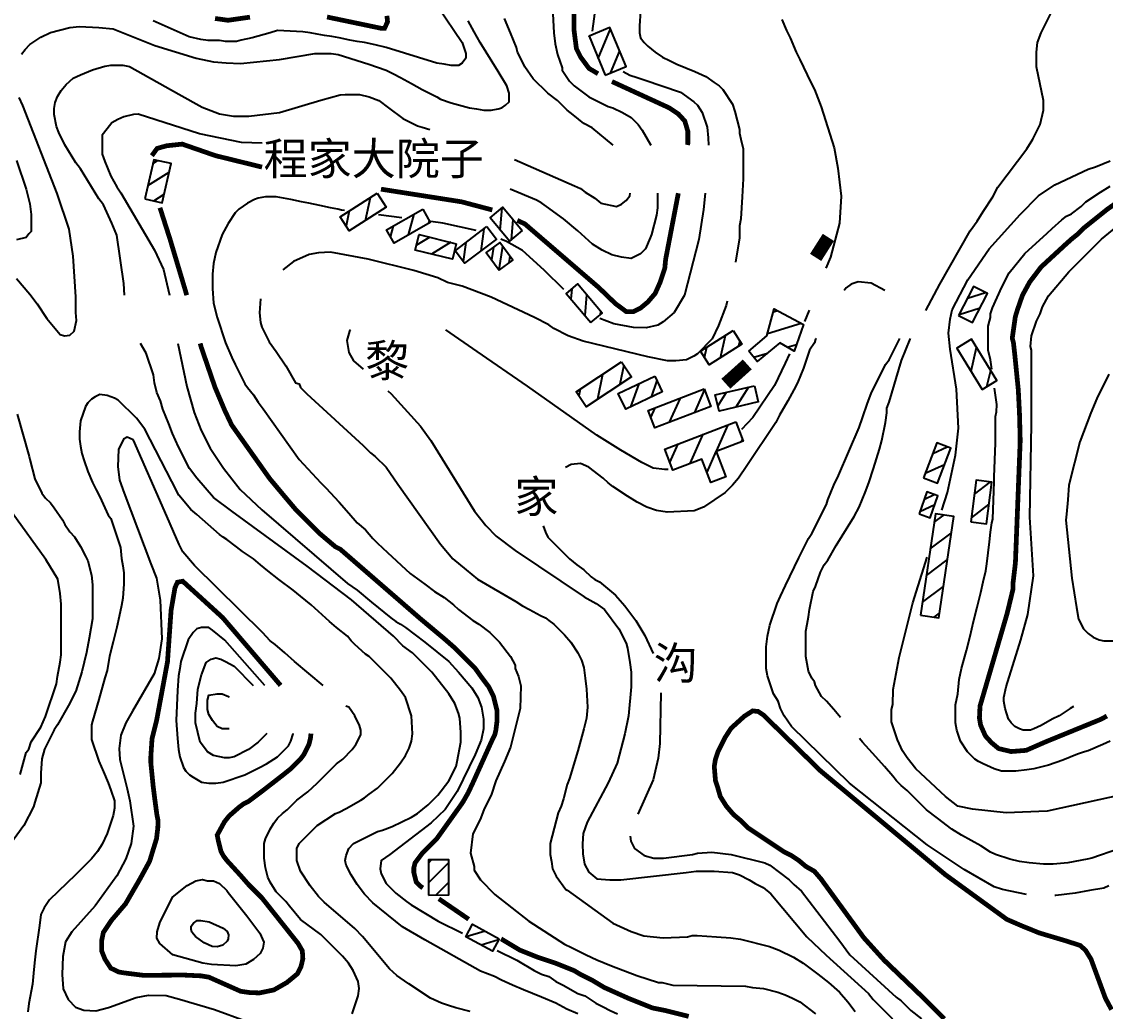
# Model space of a CAD drawing. Extents: x 35515948 to 35520624, y 3302916 to 3308279.
# Drawn here: x 35518052 to 35518622, y 3306278 to 3306799 of the extents above; entities that cross this region are included whole.
import ezdxf

# ---------------------------------------------------------------- set-up
doc = ezdxf.new("R2010")
doc.units = 0
doc.header["$LTSCALE"] = 10000
doc.header["$MEASUREMENT"] = 0
for name, color, linetype in [('2112', 7, 'CONTINUOUS'), ('2113', 7, 'CONTINUOUS'), ('HY_DX_DGXZ', 3, 'CONTINUOUS')]:
    doc.layers.add(name, color=color, linetype=linetype)
doc.styles.add('仿宋体', font='')
doc.styles.get('仿宋体').set_extended_font_data('文鼎CS仿宋体')

msp = doc.modelspace()

# ---------------------------------------------------------------- linework, layer by layer
at = {"layer": '2112', "linetype": 'Continuous', "ltscale": 0.005, "const_width": 7, "flags": 128}
for points in [[(35518470.01, 3306674.77), (35518476.72, 3306685.32)], [(35518422.75, 3306608.28), (35518434.04, 3306618.44)]]:
    msp.add_lwpolyline(points, dxfattribs=at)
at = {"layer": '2113', "linetype": 'Continuous', "ltscale": 0.005}
for p, q in [((35518355.63, 3306779.49), (35518362.05, 3306795.12)), ((35518350.77, 3306791.12), (35518350.83, 3306791.27)), ((35518362.13, 3306771.83), (35518366.91, 3306783.48)), ((35518121.21, 3306724.22), (35518123.6, 3306725.74)), ((35518118.59, 3306712.56), (35518129.78, 3306719.65)), ((35518121.68, 3306704.51), (35518127.17, 3306707.99)), ((35518235.54, 3306706.19), (35518232.86, 3306694.1)), ((35518224.58, 3306699.21), (35518222.86, 3306691.43)), ((35518243.84, 3306701.22), (35518243.81, 3306701.08)), ((35518255.68, 3306686.64), (35518258.66, 3306697.51)), ((35518304.02, 3306689.13), (35518305.03, 3306700.93)), ((35518246.28, 3306685.52), (35518247.88, 3306691.37)), ((35518266.46, 3306692.78), (35518266.76, 3306693.88)), ((35518310.01, 3306684.25), (35518310.89, 3306694.5)), ((35518266.95, 3306685.46), (35518259.95, 3306681.24)), ((35518295.38, 3306689.76), (35518293.77, 3306678.11)), ((35518277.97, 3306682.72), (35518267.76, 3306676.57)), ((35518285.91, 3306682.58), (35518284.54, 3306672.66)), ((35518300.51, 3306680.22), (35518299.49, 3306673.54)), ((35518305.22, 3306680.7), (35518303.34, 3306668.31)), ((35518278.8, 3306673.84), (35518278.79, 3306673.83)), ((35518309.07, 3306675.47), (35518308.52, 3306671.87)), ((35518341.72, 3306658.28), (35518341.25, 3306652.86)), ((35518349.49, 3306655.09), (35518348.55, 3306644.18)), ((35518549.91, 3306653.28), (35518559.34, 3306656.31)), ((35518356.8, 3306646.4), (35518356.64, 3306644.63)), ((35518447.77, 3306646.16), (35518449.94, 3306646.81)), ((35518545.47, 3306644.65), (35518556.58, 3306648.22)), ((35518444.65, 3306634.78), (35518462.39, 3306640.11)), ((35518419.91, 3306621.97), (35518422.53, 3306633.68)), ((35518429.66, 3306628.16), (35518430.23, 3306630.72)), ((35518455.07, 3306627.47), (35518459.91, 3306628.92)), ((35518411.57, 3306622.04), (35518412.78, 3306627.49)), ((35518437.45, 3306622.18), (35518444.61, 3306624.33)), ((35518544.34, 3306626.92), (35518544.37, 3306627.03)), ((35518551.78, 3306614.89), (35518554.72, 3306627.35)), ((35518369.01, 3306618.04), (35518366.99, 3306607.99)), ((35518357.84, 3306613.19), (35518355.22, 3306600.15)), ((35518560.14, 3306606.76), (35518562.16, 3306615.33)), ((35518346.07, 3306605.35), (35518345.39, 3306601.99)), ((35518376.9, 3306608.28), (35518372.61, 3306596.05)), ((35518386.51, 3306609.9), (35518383.49, 3306601.28)), ((35518434.63, 3306606.48), (35518428.08, 3306595.91)), ((35518393.17, 3306588.01), (35518398.8, 3306600.71)), ((35518406.36, 3306593.1), (35518411.58, 3306604.86)), ((35518422.97, 3306603.75), (35518418.56, 3306596.64)), ((35518383.32, 3306590.49), (35518385.61, 3306595.63)), ((35518439.82, 3306598.77), (35518439.74, 3306598.65)), ((35518417.77, 3306572.71), (35518424.03, 3306586.73)), ((35518403.92, 3306566.21), (35518410.82, 3306581.68)), ((35518430.98, 3306577.76), (35518431.49, 3306578.92)), ((35518393.26, 3306566.88), (35518397.61, 3306576.62)), ((35518412.85, 3306561.7), (35518417.69, 3306572.54)), ((35518531.65, 3306571.57), (35518539.29, 3306575.01)), ((35518527.71, 3306561.16), (35518537.89, 3306565.75)), ((35518553.56, 3306550.1), (35518561.9, 3306556.55)), ((35518527.24, 3306547.45), (35518532.45, 3306549.93)), ((35518524.92, 3306540.94), (35518532.72, 3306544.65)), ((35518551.98, 3306537.72), (35518561.34, 3306544.95)), ((35518529.86, 3306537.88), (35518530.4, 3306538.14)), ((35518532.4, 3306535.34), (35518537.5, 3306539.13)), ((35518530.34, 3306521.35), (35518541.37, 3306529.54)), ((35518528.28, 3306507.35), (35518539.3, 3306515.55)), ((35518526.22, 3306493.36), (35518537.24, 3306501.56)), ((35518532.34, 3306485.46), (35518535.18, 3306487.57)), ((35518266.19, 3306355.99), (35518267.81, 3306357.64)), ((35518266.26, 3306345.54), (35518276.91, 3306356.34)), ((35518270.37, 3306339.17), (35518276.99, 3306345.88)), ((35518296.15, 3306320.09), (35518286.07, 3306317.1)), ((35518303.14, 3306315.53), (35518293.98, 3306312.81))]:
    msp.add_line(p, q, dxfattribs=at)
for points in [[(35518359.32, 3306770.65), (35518370.35, 3306775.26), (35518361.75, 3306795.83), (35518350.73, 3306791.23)], [(35518117.02, 3306705.55), (35518126.16, 3306703.5), (35518130.79, 3306724.13), (35518121.64, 3306726.17)], [(35518239.19, 3306708.52), (35518243.89, 3306701.14), (35518224.53, 3306688.8), (35518219.83, 3306696.18)], [(35518263.21, 3306700.1), (35518267.16, 3306693.18), (35518248.1, 3306682.32), (35518244.16, 3306689.25)], [(35518315.58, 3306688.94), (35518308.92, 3306683.33), (35518298.63, 3306695.54), (35518305.29, 3306701.15)], [(35518297, 3306690.99), (35518302.03, 3306684.36), (35518285.28, 3306671.67), (35518280.26, 3306678.3)], [(35518280.83, 3306682.01), (35518278.8, 3306673.83), (35518259.31, 3306678.67), (35518261.34, 3306686.85)], [(35518303.46, 3306668.14), (35518310.59, 3306673.4), (35518303.79, 3306682.64), (35518296.66, 3306677.39)], [(35518351.68, 3306640.46), (35518357.6, 3306645.44), (35518344.7, 3306660.79), (35518338.77, 3306655.81)], [(35518545.26, 3306644.25), (35518552.6, 3306640.48), (35518560.45, 3306655.73), (35518553.11, 3306659.51)], [(35518434.87, 3306625.46), (35518444.28, 3306633.44), (35518448.21, 3306647.74), (35518463.69, 3306639.41), (35518458.63, 3306625.37), (35518451.22, 3306629.73), (35518439.23, 3306619.92)], [(35518426.67, 3306636.32), (35518431.22, 3306629.15), (35518414, 3306618.21), (35518409.45, 3306625.37)], [(35518557.73, 3306605.27), (35518565.43, 3306610.03), (35518552, 3306631.75), (35518544.3, 3306626.99)], [(35518367.81, 3306619.83), (35518373.02, 3306612), (35518349.26, 3306596.18), (35518344.05, 3306604.01)], [(35518385.34, 3306612.34), (35518389.31, 3306604.08), (35518370.08, 3306594.83), (35518366.11, 3306603.09)], [(35518411.32, 3306605.54), (35518414.85, 3306596.37), (35518385.42, 3306585.03), (35518381.89, 3306594.2)], [(35518437.83, 3306607.23), (35518439.84, 3306598.67), (35518419.22, 3306593.83), (35518417.21, 3306602.4)], [(35518427.93, 3306588.23), (35518431.81, 3306578.08), (35518417.65, 3306572.66), (35518422.74, 3306559.35), (35518414.9, 3306556.35), (35518410.2, 3306568.62), (35518394.85, 3306562.74), (35518390.57, 3306573.92)], [(35518526.77, 3306558.71), (35518534.16, 3306555.91), (35518541.14, 3306574.31), (35518533.75, 3306577.11)], [(35518551.72, 3306535.6), (35518560.01, 3306534.54), (35518562.8, 3306556.43), (35518554.51, 3306557.49)], [(35518524.51, 3306539.79), (35518530.26, 3306537.74), (35518534.36, 3306549.25), (35518528.61, 3306551.3)], [(35518525.21, 3306486.51), (35518534.82, 3306485.09), (35518542.67, 3306538.37), (35518533.05, 3306539.79)], [(35518266.31, 3306339.14), (35518277.03, 3306339.21), (35518276.9, 3306357.7), (35518266.18, 3306357.62)], [(35518303.47, 3306316.13), (35518299.92, 3306309.59), (35518285.93, 3306317.17), (35518289.47, 3306323.71)]]:
    msp.add_lwpolyline(points, close=True, dxfattribs=at)
at = {"layer": 'HY_DX_DGXZ', "linetype": 'Continuous', "ltscale": 0.005}
for points, elevation in [([(35518271.24, 3306806.92), (35518283.94, 3306787.87), (35518285.85, 3306782.15), (35518285.85, 3306779.62), (35518283.94, 3306777.08), (35518282.04, 3306775.81), (35518278.23, 3306775.81), (35518274.42, 3306776.44), (35518270.61, 3306777.08), (35518243.94, 3306785.33), (35518238.22, 3306786.6), (35518232.51, 3306787.87), (35518228.7, 3306788.5), (35518224.89, 3306789.14), (35518219.17, 3306790.41), (35518215.36, 3306791.04), (35518211.55, 3306791.68), (35518207.74, 3306792.31), (35518203.93, 3306792.95), (35518200.12, 3306793.58), (35518186.79, 3306794.22), (35518182.98, 3306792.95), (35518173.45, 3306790.41), (35518167.74, 3306789.14), (35518165.2, 3306788.5), (35518159.48, 3306788.5), (35518156.17, 3306789.01), (35518150.27, 3306789.01), (35518146.36, 3306789.53), (35518140.37, 3306790.92), (35518121.27, 3306799.34)], 445), ([(35518331.57, 3306806.29), (35518332.2, 3306792.95), (35518332.84, 3306787.23), (35518334.11, 3306781.52), (35518336.65, 3306774.54), (35518336.65, 3306773.27), (35518340.46, 3306767.55), (35518343, 3306765.01), (35518350.62, 3306759.29), (35518360.78, 3306754.21), (35518363.32, 3306753.58), (35518368.4, 3306751.04), (35518372.84, 3306748.5), (35518376.65, 3306744.69), (35518378.72, 3306741.71), (35518383.26, 3306733.94)], 430), ([(35518354.42, 3306809.5), (35518352.39, 3306793.83)], 420), ([(35518052.02, 3306781.75), (35518053.92, 3306784.29), (35518056.46, 3306786.83), (35518062.18, 3306790.64), (35518067.26, 3306793.18), (35518077.42, 3306795.72), (35518082.5, 3306796.35), (35518092.66, 3306795.72), (35518100.28, 3306795.08), (35518122.29, 3306786.25), (35518144.04, 3306779.64), (35518153.18, 3306777.75), (35518159.8, 3306777.12), (35518167.37, 3306776.8), (35518187.86, 3306779.01), (35518206.45, 3306782.16), (35518214.97, 3306782.16), (35518218.75, 3306781.53), (35518234.82, 3306776.49), (35518243.94, 3306773.27), (35518247.75, 3306771.36), (35518251.56, 3306769.46), (35518257.27, 3306766.28), (35518262.99, 3306763.1), (35518266.8, 3306761.2), (35518270.61, 3306759.29), (35518272.51, 3306758.02), (35518278.23, 3306756.12), (35518287.75, 3306753.58), (35518291.56, 3306752.94), (35518295.37, 3306752.31), (35518299.18, 3306752.31), (35518302.99, 3306752.94), (35518304.9, 3306753.58), (35518306.8, 3306754.85), (35518308.71, 3306756.75), (35518308.71, 3306761.2), (35518307.44, 3306765.01), (35518302.99, 3306772.63), (35518293.47, 3306787.87), (35518290.29, 3306793.58), (35518287.12, 3306799.3)], 440), ([(35518363.53, 3306733.94), (35518352.34, 3306742.92), (35518348.08, 3306745.32), (35518342.36, 3306749.77), (35518339.19, 3306752.31), (35518334.11, 3306757.39), (35518329.03, 3306761.2), (35518321.41, 3306768.82), (35518316.96, 3306775.17), (35518314.42, 3306780.25), (35518313.15, 3306782.79), (35518312.52, 3306785.33), (35518309.34, 3306792.95), (35518306.17, 3306800.57)], 435), ([(35518377.92, 3306804.38), (35518377.29, 3306796.76), (35518377.29, 3306792.95), (35518377.92, 3306790.41), (35518379.83, 3306787.87), (35518381.73, 3306785.96), (35518385.54, 3306782.79), (35518389.35, 3306780.25), (35518393.16, 3306778.35), (35518396.97, 3306776.44), (35518406.5, 3306772.63), (35518412.21, 3306770.09), (35518416.66, 3306766.92), (35518419.2, 3306765.01), (35518421.1, 3306763.1), (35518426.18, 3306755.48), (35518427.45, 3306751.67), (35518429.99, 3306742.15), (35518429.99, 3306740.24), (35518430.63, 3306737.07), (35518431.9, 3306731.99), (35518431.9, 3306728.18), (35518431.9, 3306726.27), (35518431.9, 3306721.83), (35518431.9, 3306719.92), (35518431.9, 3306716.11), (35518431.26, 3306706.59), (35518430.63, 3306695.16), (35518429.99, 3306691.35), (35518429.99, 3306685), (35518427.79, 3306672.23)], 415), ([(35518452.22, 3306799.94), (35518454.76, 3306794.22), (35518456.66, 3306790.41), (35518459.84, 3306782.79), (35518461.74, 3306778.98), (35518467.46, 3306766.92), (35518469.36, 3306763.1), (35518472.9, 3306754.12), (35518479.76, 3306732.51), (35518481.67, 3306721.74), (35518483.49, 3306707.07), (35518482.53, 3306692.84), (35518477.76, 3306674.87), (35518475.43, 3306669.07)], 410), ([(35518527.97, 3306646.91), (35518535.4, 3306660.64), (35518551.28, 3306688.81), (35518555.09, 3306693.89), (35518558.26, 3306698.97), (35518563.34, 3306706.59), (35518565.88, 3306711.67), (35518581.12, 3306731.99), (35518584.3, 3306737.07), (35518588.11, 3306744.69), (35518590.01, 3306752.31), (35518590.01, 3306757.39), (35518586.2, 3306775.17), (35518586.2, 3306782.79), (35518586.84, 3306787.87), (35518588.74, 3306792.95), (35518593.82, 3306803.11)], 410), ([(35518106.23, 3306654.88), (35518105.99, 3306661.1), (35518102.18, 3306686.5), (35518099.64, 3306692.85), (35518095.2, 3306702.37), (35518092.66, 3306705.55), (35518083.13, 3306721.42), (35518080.59, 3306724.6), (35518074.88, 3306734.12), (35518071.7, 3306740.47), (35518070.43, 3306743.65), (35518069.16, 3306750), (35518069.16, 3306753.17), (35518069.8, 3306756.35), (35518071.07, 3306759.52), (35518072.97, 3306762.7), (35518075.51, 3306765.87), (35518079.32, 3306769.05), (35518083.13, 3306770.95), (35518089.48, 3306773.49), (35518095.83, 3306775.4), (35518099.01, 3306776.03), (35518105.36, 3306776.03), (35518108.92, 3306775.32), (35518134.9, 3306760.74), (35518147.19, 3306753.81), (35518156.33, 3306750.35), (35518163.58, 3306749.09), (35518171.78, 3306749.09), (35518187.86, 3306750.98), (35518209.61, 3306757.59), (35518219.69, 3306760.43), (35518222.35, 3306760.56), (35518229.97, 3306760.56), (35518235.05, 3306759.29), (35518240.13, 3306757.39), (35518245.21, 3306753.58), (35518252.83, 3306747.86), (35518260.45, 3306744.05), (35518262.99, 3306743.42), (35518267, 3306742.1)], 435), ([(35518368.74, 3306772.56), (35518372.21, 3306770.73), (35518376.02, 3306769.46), (35518379.83, 3306768.19), (35518398.88, 3306761.83), (35518405.86, 3306756.75), (35518407.77, 3306754.85), (35518410.31, 3306751.04), (35518412.85, 3306743.42), (35518413.48, 3306737.7), (35518413.63, 3306733.94)], 420), ([(35518049.48, 3306663.64), (35518056.46, 3306655.38), (35518060.27, 3306650.3), (35518065.35, 3306642.68), (35518072.41, 3306634.25), (35518074.66, 3306633.56), (35518077.44, 3306633.81), (35518079.7, 3306635.9), (35518080.91, 3306641.63), (35518080.59, 3306645.86), (35518080.57, 3306653.97), (35518079.31, 3306675.39), (35518077.1, 3306689.56), (35518070.8, 3306708.46), (35518052.83, 3306754.76), (35518050.75, 3306758.89)], 440), ([(35518178.64, 3306734.95), (35518167.88, 3306735.28), (35518145.66, 3306739.88), (35518113.46, 3306750.1), (35518111.07, 3306750), (35518105.99, 3306748.73), (35518102.82, 3306747.46), (35518099.64, 3306745.55), (35518097.1, 3306742.38), (35518094.56, 3306739.2), (35518094.56, 3306729.04), (35518095.83, 3306725.23), (35518099.01, 3306717.61), (35518102.18, 3306711.9), (35518104.32, 3306708.77), (35518121.97, 3306678.53), (35518126.7, 3306668.46), (35518128.59, 3306660.9), (35518129.92, 3306654.88)], 430), ([(35518049.48, 3306725.87), (35518054.56, 3306710.63), (35518056.46, 3306703.01), (35518057.1, 3306697.29), (35518057.1, 3306688.4), (35518055.83, 3306687.13), (35518054.56, 3306685.23), (35518049.48, 3306683.96)], 445), ([(35518311.55, 3306726.29), (35518343.13, 3306712.54), (35518346.17, 3306711.03), (35518348.71, 3306709.13), (35518353.79, 3306705.95), (35518356.97, 3306703.41), (35518365.22, 3306701.51), (35518367.76, 3306702.78), (35518370.3, 3306704.68), (35518372.21, 3306707.22), (35518372.48, 3306708.56)], 435), ([(35518536.48, 3306541.7), (35518539.48, 3306551.1), (35518543.64, 3306570.62), (35518545.2, 3306584.86), (35518544.08, 3306605.35), (35518540.87, 3306626.44), (35518540, 3306634.94), (35518540.87, 3306642.32), (35518541.82, 3306647.1), (35518550.06, 3306662.98), (35518561.35, 3306679.3), (35518577.67, 3306697.44), (35518587.3, 3306707.25), (35518595.98, 3306713.06), (35518613.51, 3306721.19), (35518617.32, 3306722.46), (35518624.94, 3306725.64)], 415), ([(35518386.81, 3306708.56), (35518386.81, 3306708.49), (35518386.81, 3306700.87), (35518386.18, 3306697.06), (35518383.64, 3306686.9), (35518383, 3306685), (35518380.46, 3306679.28), (35518377.92, 3306676.74), (35518372.84, 3306674.2), (35518367.76, 3306674.84), (35518362.68, 3306676.11), (35518357.6, 3306678.65), (35518352.52, 3306681.82), (35518344.9, 3306688.81), (35518337.28, 3306695.16), (35518328.39, 3306701.51), (35518325.85, 3306703.41), (35518323.17, 3306704.99), (35518309.19, 3306710.7)], 430), ([(35518411.92, 3306708.56), (35518411.04, 3306699.94), (35518408.52, 3306684.2), (35518400.95, 3306654.9), (35518395.48, 3306645.71), (35518389.75, 3306640.93), (35518386.97, 3306639.11), (35518380.8, 3306637.72), (35518374.12, 3306637.9), (35518363.79, 3306639.8), (35518356.46, 3306642.65)], 420), ([(35518562.77, 3306615.99), (35518562.07, 3306620.86), (35518560.8, 3306625.94), (35518560.8, 3306638.64), (35518561.44, 3306641.18), (35518562.07, 3306643.09), (35518562.07, 3306644.99), (35518563.17, 3306648.22), (35518567.95, 3306659.07), (35518571.85, 3306666.62), (35518580.19, 3306676.78), (35518591.92, 3306687.54), (35518594.46, 3306690.08), (35518599.54, 3306694.52), (35518602.08, 3306696.43), (35518604.62, 3306697.7), (35518609.7, 3306701.51), (35518612.24, 3306704.05), (35518619.86, 3306709.13), (35518624.94, 3306712.3)], 420), ([(35518222.02, 3306699.4), (35518220.44, 3306699.6), (35518218.54, 3306700.24), (35518214.73, 3306700.87), (35518209.01, 3306702.14), (35518203.3, 3306703.41), (35518199.49, 3306704.05), (35518193.77, 3306705.32), (35518186.15, 3306706.59), (35518180.44, 3306706.59), (35518176.63, 3306705.95), (35518174.72, 3306705.32), (35518170.91, 3306703.41), (35518166.47, 3306700.24), (35518164.56, 3306698.33), (35518160.75, 3306692.62), (35518157.58, 3306686.9), (35518154.4, 3306677.38), (35518153.13, 3306671.66), (35518152.5, 3306665.95), (35518152.5, 3306658.33), (35518153.13, 3306650.71), (35518155.04, 3306643.09), (35518159.48, 3306629.75), (35518162.66, 3306622.13), (35518164.56, 3306618.32), (35518166.47, 3306614.51), (35518169.64, 3306608.16), (35518170.91, 3306606.26), (35518174.09, 3306602.45), (35518176.63, 3306598.64), (35518179.17, 3306595.02), (35518198.27, 3306568.37), (35518209.65, 3306556.09), (35518212.19, 3306553.55), (35518219.17, 3306545.93), (35518224.25, 3306540.22), (35518228.7, 3306535.14), (35518233.14, 3306531.33), (35518236.95, 3306526.88), (35518239.49, 3306524.34), (35518244.62, 3306519.41), (35518256.64, 3306508.47), (35518264.26, 3306502.75), (35518269.34, 3306498.94), (35518274.42, 3306495.77), (35518279.5, 3306491.96), (35518282.04, 3306489.42), (35518289.66, 3306483.7), (35518292.83, 3306481.8), (35518298.55, 3306477.35), (35518303.63, 3306472.27), (35518309.34, 3306464.65), (35518311.88, 3306460.21), (35518311.88, 3306458.3), (35518313.71, 3306454.23), (35518314.92, 3306449.19), (35518314.42, 3306437.35), (35518309.34, 3306417.03), (35518306.17, 3306409.41), (35518301.72, 3306399.25), (35518299.18, 3306391.63), (35518297.91, 3306389.09), (35518295.37, 3306384.01), (35518293.47, 3306378.93), (35518289.66, 3306371.31), (35518288.39, 3306361.15), (35518290.29, 3306354.16), (35518290.29, 3306352.26), (35518293.57, 3306347.2), (35518301.12, 3306339.39), (35518319, 3306325.33), (35518337.78, 3306313.34), (35518341.59, 3306311.44), (35518345.4, 3306309.53), (35518349.21, 3306307.63), (35518354.93, 3306305.09), (35518362.55, 3306301.91), (35518375.88, 3306296.83), (35518387.31, 3306293.02), (35518389.22, 3306293.02), (35518394.93, 3306291.75), (35518433.03, 3306291.12), (35518436.84, 3306290.48), (35518442.56, 3306289.85), (35518450.18, 3306287.94), (35518453.99, 3306286.67), (35518457.8, 3306284.77), (35518461.61, 3306282.86), (35518469.86, 3306276.51)], 420), ([(35518252.21, 3306695.58), (35518239.9, 3306697.14)], 420), ([(35518291.39, 3306689.03), (35518273.78, 3306692.84), (35518267.4, 3306693.65)], 420), ([(35518605.77, 3306438.38), (35518603.98, 3306437.35), (35518598.27, 3306433.54), (35518594.46, 3306431.63), (35518588.74, 3306428.46), (35518584.93, 3306426.55), (35518583.03, 3306425.92), (35518579.22, 3306425.92), (35518577.31, 3306426.55), (35518574.77, 3306427.82), (35518572.87, 3306429.73), (35518571.6, 3306431.63), (35518569.69, 3306437.35), (35518569.06, 3306441.16), (35518569.06, 3306443.06), (35518570.33, 3306448.78), (35518577.95, 3306473.54), (35518581.76, 3306486.88), (35518584.62, 3306507.15), (35518582.72, 3306538.02), (35518583.67, 3306586.84), (35518583.66, 3306625.94), (35518583.03, 3306627.85), (35518583.66, 3306633.56), (35518586.2, 3306641.18), (35518588.11, 3306644.99), (35518589.38, 3306648.8), (35518592.55, 3306654.52), (35518603.35, 3306667.22), (35518620.49, 3306684.36), (35518628.11, 3306690.71)], 430), ([(35518337.54, 3306657.93), (35518327.08, 3306668.01), (35518315.79, 3306678.34), (35518307.29, 3306683.2), (35518304.39, 3306684.36)], 420), ([(35518423.39, 3306651.76), (35518422.99, 3306649.44), (35518418.91, 3306638.85), (35518415.52, 3306631.99), (35518407.77, 3306624.04), (35518405.86, 3306622.77), (35518402.05, 3306620.86), (35518396.51, 3306620.29), (35518392.1, 3306620.29), (35518381.7, 3306622.49), (35518347.65, 3306630.68), (35518339.82, 3306633.56), (35518332.2, 3306637.37), (35518329.66, 3306639.28), (35518322.04, 3306643.09), (35518299.18, 3306653.88), (35518294.1, 3306655.79), (35518289.02, 3306657.69), (35518283.94, 3306659.6), (35518276.32, 3306661.5), (35518271.24, 3306664.04), (35518258.54, 3306667.85), (35518234.57, 3306673.8), (35518214.71, 3306677.58), (35518208.41, 3306677.27), (35518203.37, 3306676.32), (35518195.17, 3306672.54), (35518189.6, 3306668.24)], 415), ([(35518506.38, 3306657.43), (35518499.29, 3306661.16), (35518492.43, 3306661.85), (35518488.78, 3306660.64), (35518486.01, 3306658.81), (35518485.04, 3306657.43)], 405), ([(35518177.88, 3306653.06), (35518177.26, 3306645.63), (35518177.9, 3306640.55), (35518178.53, 3306638.01), (35518182.34, 3306630.39), (35518186.15, 3306625.31), (35518191.23, 3306617.69), (35518196.31, 3306608.8), (35518198.22, 3306608.16), (35518198.85, 3306606.26), (35518202.17, 3306603), (35518231.87, 3306575.78), (35518235.68, 3306571.97), (35518238.22, 3306570.06), (35518243.94, 3306564.35), (35518250.14, 3306555.4), (35518272.52, 3306523.9), (35518279.14, 3306516.03), (35518286.07, 3306510.36), (35518292.06, 3306505.32), (35518312.24, 3306493.67), (35518315.69, 3306491.32), (35518319.5, 3306489.42), (35518325.22, 3306486.24), (35518327.76, 3306484.97), (35518329.66, 3306483.7), (35518332.2, 3306481.8), (35518337.92, 3306476.08), (35518341.09, 3306472.27), (35518344.9, 3306466.56), (35518346.81, 3306462.75), (35518348.08, 3306458.94), (35518348.71, 3306453.22), (35518349.35, 3306447.51), (35518349.98, 3306437.98), (35518349.35, 3306432.27), (35518348.08, 3306426.55), (35518344.9, 3306415.12), (35518340.46, 3306400.52), (35518339.19, 3306397.34), (35518337.28, 3306389.72), (35518336.01, 3306385.91), (35518334.45, 3306382.35), (35518330.3, 3306366.23), (35518330.3, 3306360.51), (35518330.93, 3306356.7), (35518331.57, 3306352.89), (35518333.47, 3306349.08), (35518338.55, 3306342.1), (35518339.25, 3306341.64), (35518363.19, 3306324.31), (35518372.87, 3306319.87), (35518379.58, 3306317.6), (35518389.85, 3306316.52), (35518402.55, 3306317.15), (35518405.09, 3306317.79), (35518407.63, 3306317.79), (35518417.79, 3306317.15), (35518425.41, 3306316.52), (35518430.49, 3306315.88), (35518445.73, 3306312.07), (35518450.81, 3306310.17), (35518458.43, 3306306.36), (35518463.51, 3306303.18), (35518471.13, 3306297.47), (35518476.85, 3306293.02), (35518482.56, 3306287.94), (35518487.01, 3306282.86), (35518490.82, 3306277.78)], 415), ([(35518466.6, 3306647.08), (35518464.15, 3306640.96)], 410), ([(35518225.24, 3306636.71), (35518224.65, 3306635.9), (35518223.26, 3306631.04), (35518224.25, 3306624.67), (35518226.73, 3306620.27), (35518231.8, 3306615.88)], 410), ([(35518392.47, 3306563.08), (35518390.62, 3306563.08), (35518384.53, 3306563.91), (35518378.55, 3306566.74), (35518367.51, 3306573.36), (35518354.9, 3306581.23), (35518318.34, 3306607.06), (35518291.92, 3306625.31), (35518275.45, 3306636.71)], 410), ([(35518344.77, 3306276.51), (35518339.05, 3306279.05), (35518333.34, 3306282.23), (35518325.72, 3306285.4), (35518316.19, 3306289.21), (35518310.48, 3306291.75), (35518304.76, 3306294.29), (35518300.95, 3306296.2), (35518293.63, 3306299.09), (35518264.31, 3306315.47), (35518252.65, 3306322.4), (35518236.89, 3306335), (35518232.51, 3306339.56), (35518228.7, 3306344.64), (35518225.52, 3306349.72), (35518222.98, 3306354.8), (35518222.35, 3306357.34), (35518222.98, 3306359.88), (35518224.25, 3306363.69), (35518226.79, 3306366.23), (35518239.49, 3306372.58), (35518242.03, 3306373.21), (35518247.11, 3306375.12), (35518257.27, 3306380.2), (35518260.45, 3306382.1), (35518266.16, 3306386.55), (35518271.24, 3306391.63), (35518276.96, 3306399.25), (35518280.77, 3306406.87), (35518281.4, 3306409.41), (35518283.31, 3306419.57), (35518283.31, 3306424.65), (35518282.67, 3306432.27), (35518282.04, 3306434.81), (35518280.13, 3306439.89), (35518276.96, 3306444.97), (35518268.07, 3306456.4), (35518257.91, 3306466.56), (35518252.83, 3306470.37), (35518247.75, 3306475.45), (35518225.75, 3306494.61), (35518202.43, 3306512.25), (35518162.71, 3306541.23), (35518153.13, 3306548.47), (35518144.24, 3306558.63), (35518140.43, 3306563.71), (35518134.72, 3306575.14), (35518131.54, 3306582.13), (35518129.64, 3306587.21), (35518126.46, 3306594.83), (35518125.19, 3306599.27), (35518123.29, 3306603.72), (35518122.02, 3306608.8), (35518121.53, 3306612.9), (35518117.63, 3306624.35), (35518114.71, 3306629.5)], 435), ([(35518134.28, 3306629.5), (35518139.07, 3306606.74), (35518142.85, 3306593.2), (35518146.63, 3306583.75), (35518151.36, 3306574.3), (35518158.29, 3306563.9), (35518167.12, 3306552.57), (35518178.47, 3306541.86), (35518223.55, 3306503.12), (35518228.7, 3306499.58), (35518236.32, 3306493.23), (35518246.48, 3306484.97), (35518249.02, 3306483.07), (35518251.56, 3306481.8), (35518254.1, 3306479.89), (35518259.18, 3306476.08), (35518264.26, 3306472.27), (35518276.96, 3306462.11), (35518282.04, 3306456.4), (35518289.02, 3306448.14), (35518292.2, 3306443.06), (35518294.1, 3306437.98), (35518295.16, 3306431.66), (35518295.16, 3306426.62), (35518293.9, 3306420.63), (35518290.74, 3306413.07), (35518281.29, 3306393.55), (35518274.98, 3306384.1), (35518267.73, 3306377.17), (35518245.98, 3306360.47), (35518241.4, 3306357.34), (35518240.76, 3306352.89), (35518241.4, 3306350.35), (35518243.94, 3306345.27), (35518249.02, 3306340.19), (35518254.73, 3306335.75), (35518257.12, 3306333.9), (35518271.37, 3306325.45), (35518284.09, 3306319.03)], 430), ([(35518470.23, 3306632.06), (35518470, 3306631.66), (35518469.36, 3306629.75), (35518466.82, 3306625.94), (35518463.65, 3306616.42), (35518460.47, 3306608.8), (35518458.57, 3306604.99), (35518455.39, 3306599.27), (35518450.95, 3306591.65), (35518449.04, 3306587.84), (35518433.8, 3306564.98), (35518429.36, 3306558.63), (35518426.18, 3306554.82), (35518422.37, 3306551.01), (35518410.92, 3306543.28), (35518406.06, 3306541.29), (35518391.83, 3306540.59), (35518386.18, 3306541.49), (35518381.1, 3306543.39), (35518376.02, 3306545.93), (35518370.94, 3306549.11), (35518363.32, 3306554.19), (35518360.78, 3306556.09), (35518358.24, 3306558.63), (35518350.62, 3306564.35), (35518346.17, 3306566.25), (35518341.31, 3306565.85), (35518338.29, 3306564.2)], 405), ([(35518580.98, 3306339.48), (35518568.42, 3306342.1), (35518564.03, 3306343.47), (35518548.27, 3306352.6), (35518528.73, 3306365.51), (35518487.75, 3306397.96), (35518457.3, 3306427.82), (35518453.49, 3306433.54), (35518451.58, 3306437.35), (35518450.31, 3306441.16), (35518447.77, 3306444.97), (35518444.6, 3306454.49), (35518443.96, 3306458.3), (35518443.96, 3306469.73), (35518444.6, 3306475.45), (35518445.87, 3306481.16), (35518449.68, 3306492.59), (35518451.58, 3306496.4), (35518454.12, 3306502.12), (35518461.11, 3306516.72), (35518466.19, 3306526.88), (35518468.09, 3306529.42), (35518475.71, 3306544.66), (35518476.35, 3306547.2), (35518479.52, 3306554.82), (35518482.06, 3306559.9), (35518492.86, 3306585.3), (35518494.76, 3306590.38), (35518497.3, 3306598), (35518499.21, 3306603.08), (35518506.83, 3306618.32), (35518508.73, 3306620.86), (35518514.33, 3306632.06)], 405), ([(35518483.15, 3306432.54), (35518479.52, 3306436.71), (35518475.71, 3306441.16), (35518473.17, 3306443.7), (35518470, 3306449.41), (35518469.36, 3306451.32), (35518468.09, 3306453.22), (35518466.19, 3306457.03), (35518465.55, 3306460.84), (35518464.92, 3306464.65), (35518464.92, 3306477.99), (35518465.55, 3306481.8), (35518466.19, 3306485.61), (35518466.82, 3306489.42), (35518468.73, 3306498.94), (35518470, 3306501.48), (35518472.54, 3306509.1), (35518474.44, 3306512.91), (35518476.35, 3306515.45), (35518480.79, 3306523.07), (35518483.97, 3306528.15), (35518487.14, 3306533.23), (35518490.32, 3306538.31), (35518492.86, 3306543.39), (35518496.03, 3306551.01), (35518497.94, 3306556.09), (35518500.48, 3306563.71), (35518503.65, 3306573.87), (35518504.92, 3306578.32), (35518506.83, 3306587.84), (35518507.46, 3306592.92), (35518507.46, 3306595.46), (35518508.75, 3306598.66), (35518515.17, 3306620.45), (35518519.77, 3306631.73), (35518519.95, 3306632.06)], 410), ([(35518456.33, 3306623.97), (35518454.06, 3306619.06), (35518448.34, 3306607.43), (35518436.88, 3306590.59), (35518430.93, 3306584.26)], 410), ([(35518624.3, 3306613.24), (35518617.95, 3306600.54), (35518614.78, 3306592.92), (35518612.87, 3306587.84), (35518610.97, 3306582.76), (35518609.06, 3306577.68), (35518603.35, 3306554.82), (35518602.71, 3306547.2), (35518602.08, 3306539.58), (35518601.64, 3306536.45), (35518604.79, 3306505.89), (35518607.31, 3306490.46), (35518608.43, 3306484.34), (35518610.97, 3306479.26), (35518613.51, 3306476.72), (35518616.05, 3306474.81), (35518619.22, 3306473.54), (35518621.76, 3306472.91), (35518629.38, 3306472.91)], 435), ([(35518624.94, 3306420.2), (35518621.13, 3306418.3), (35518613.51, 3306415.12), (35518611.6, 3306414.49), (35518607.79, 3306413.22), (35518600.17, 3306410.04), (35518592.55, 3306407.5), (35518584.93, 3306405.6), (35518581.12, 3306404.96), (35518575.41, 3306404.33), (35518567.79, 3306404.33), (35518563.98, 3306405.6), (35518558.26, 3306408.14), (35518555.72, 3306409.41), (35518553.82, 3306410.68), (35518550.01, 3306414.49), (35518546.2, 3306420.2), (35518544.29, 3306425.92), (35518543.66, 3306429.73), (35518543.66, 3306439.25), (35518544.93, 3306444.97), (35518545.56, 3306452.59), (35518546.83, 3306458.3), (35518549.37, 3306467.83), (35518551.28, 3306475.45), (35518553.18, 3306483.07), (35518555.09, 3306490.69), (35518556.99, 3306498.31), (35518558.26, 3306504.02), (35518559.53, 3306509.74), (35518560.17, 3306513.55), (35518560.8, 3306519.26), (35518561.44, 3306524.98), (35518562.07, 3306530.06), (35518562.71, 3306535.14), (35518563.34, 3306537.04), (35518563.98, 3306556.73), (35518563.98, 3306559.27), (35518564.61, 3306577.05), (35518564.61, 3306580.86), (35518564.61, 3306591.02), (35518565.25, 3306593.56), (35518565.43, 3306597.27), (35518564.18, 3306606.02)], 420), ([(35518244.77, 3306604.61), (35518246.67, 3306602.96), (35518262.12, 3306585.95), (35518267.48, 3306578.39), (35518290.49, 3306541.23), (35518296.48, 3306533.67), (35518301.83, 3306528), (35518311.92, 3306520.44), (35518348.17, 3306496.19), (35518354.43, 3306492.59), (35518358.87, 3306489.42), (35518366.49, 3306479.26), (35518370.3, 3306471.64), (35518370.94, 3306469.1), (35518372.21, 3306461.48), (35518372.84, 3306456.4), (35518372.84, 3306448.78), (35518371.57, 3306433.54), (35518369.67, 3306424.01), (35518365.62, 3306408.48), (35518360.84, 3306398.15), (35518349.82, 3306377.5), (35518347.73, 3306371.5), (35518347.3, 3306366.04), (35518347.47, 3306360.74), (35518348.43, 3306355.45), (35518350.69, 3306351.11), (35518354.85, 3306347.63), (35518361.71, 3306347.2), (35518367.52, 3306347.2), (35518401.9, 3306350.99), (35518407.13, 3306351.62), (35518416.66, 3306351.62), (35518426.18, 3306350.99), (35518429.99, 3306349.72), (35518435.07, 3306347.18), (35518438.25, 3306345.27), (35518442.35, 3306343.04), (35518446.35, 3306339.82), (35518465.39, 3306317.16), (35518475.59, 3306307.4), (35518497.8, 3306287.31), (35518500.34, 3306284.13), (35518502.88, 3306281.59), (35518510.5, 3306273.97)], 410), ([(35518049.74, 3306592.27), (35518056.05, 3306569.9), (35518056.46, 3306568.39), (35518059, 3306558.23), (35518062.81, 3306550.61), (35518064.72, 3306548.07), (35518067.26, 3306545.53), (35518069.16, 3306542.99), (35518073.61, 3306536.64), (35518074.88, 3306534.1), (35518077.42, 3306530.29), (35518079.96, 3306527.75), (35518083.13, 3306522.67), (35518085.67, 3306517.59), (35518086.94, 3306515.05), (35518088.85, 3306507.43), (35518089.48, 3306502.35), (35518089.48, 3306484.57), (35518087.58, 3306474.41), (35518086.31, 3306466.79), (35518083.77, 3306456.63), (35518080.59, 3306446.47), (35518076.78, 3306438.85), (35518071.07, 3306428.69), (35518069.16, 3306426.15), (35518064.08, 3306415.99), (35518062.81, 3306410.91), (35518062.18, 3306403.29), (35518062.18, 3306398.21), (35518059, 3306388.05), (35518058.37, 3306385.51), (35518053.31, 3306375.67), (35518039.77, 3306357.27)], 435), ([(35518051.38, 3306402.65), (35518053.92, 3306412.18), (35518054.56, 3306414.08), (35518055.83, 3306415.99), (35518057.1, 3306419.8), (35518062.18, 3306427.42), (35518064.72, 3306433.13), (35518070.43, 3306450.28), (35518071.07, 3306454.09), (35518072.34, 3306461.71), (35518072.97, 3306465.52), (35518072.97, 3306492.19), (35518072.34, 3306497.9), (35518071.18, 3306505.34), (35518064.87, 3306515.73), (35518047.22, 3306540.3)], 430), ([(35518326.6, 3306533.51), (35518327.76, 3306530.06), (35518329.03, 3306527.52), (35518340.46, 3306516.09), (35518344.27, 3306512.91), (35518348.08, 3306510.37), (35518351.89, 3306506.56), (35518353.79, 3306505.29), (35518356.33, 3306504.02), (35518364.59, 3306497.04), (35518369.67, 3306491.32), (35518375.38, 3306483.7), (35518380.11, 3306475.75), (35518384.51, 3306466.23)], 405), ([(35518631.83, 3306391.99), (35518591.9, 3306383.22), (35518570.29, 3306382.35), (35518552.58, 3306384.35), (35518544.86, 3306385.91), (35518538.35, 3306391.04), (35518522.7, 3306405.6), (35518518.26, 3306411.31), (35518515.72, 3306415.12), (35518513.18, 3306420.84), (35518510, 3306430.36), (35518510, 3306431.63), (35518510, 3306434.81), (35518510, 3306436.71), (35518510.57, 3306439.47), (35518510.83, 3306447.28), (35518514.04, 3306464.12), (35518521.16, 3306493.02), (35518528.67, 3306516.98)], 415), ([(35518388.59, 3306445.51), (35518388.08, 3306418.93), (35518387.07, 3306411.19), (35518384.55, 3306399.85), (35518376.36, 3306381.73)], 405), ([(35518643.81, 3306368.29), (35518615.41, 3306358.61), (35518612.87, 3306357.97), (35518602.71, 3306356.07), (35518595.09, 3306355.43), (35518590.01, 3306355.43), (35518582.39, 3306356.07), (35518577.31, 3306356.7), (35518572.23, 3306357.97), (35518564.61, 3306360.51), (35518562.07, 3306361.78), (35518556.99, 3306364.96), (35518546.83, 3306370.67), (35518541.75, 3306373.85), (35518534.13, 3306379.56), (35518528.42, 3306384.01), (35518518.26, 3306394.17), (35518515.08, 3306396.71), (35518512.54, 3306399.25), (35518510.64, 3306401.79), (35518506.19, 3306406.87), (35518501.75, 3306411.95), (35518494.76, 3306419.57), (35518493.03, 3306421.46)], 410), ([(35518372.42, 3306370.09), (35518372.73, 3306367.43), (35518374.75, 3306363.69), (35518379.83, 3306359.88), (35518384.91, 3306358.61), (35518389.99, 3306358.61), (35518405.23, 3306360.51), (35518407.77, 3306361.15), (35518415.39, 3306361.78), (35518425.55, 3306360.51), (35518443.33, 3306356.07), (35518445.87, 3306354.8), (35518456.03, 3306347.18), (35518458.57, 3306344.64), (35518462.65, 3306341.14), (35518482.74, 3306314.81), (35518488.06, 3306307.66), (35518512.41, 3306285.4), (35518514.95, 3306283.5), (35518520.03, 3306278.42), (35518525.74, 3306273.97)], 405), ([(35518624.3, 3306344), (35518621.76, 3306342.73), (35518614.14, 3306341.46), (35518606.52, 3306340.19), (35518596.36, 3306338.92), (35518595.85, 3306338.92)], 405), ([(35518302.46, 3306309.9), (35518312.7, 3306304.87), (35518321.91, 3306299.37), (35518325.72, 3306297.47), (35518329.53, 3306296.2), (35518333.34, 3306293.66), (35518337.15, 3306291.75), (35518344.77, 3306287.31), (35518348.58, 3306286.04), (35518354.29, 3306282.23), (35518358.1, 3306280.32), (35518361.91, 3306278.42), (35518365.72, 3306276.51)], 430)]:
    msp.add_lwpolyline(points, dxfattribs=dict(at, elevation=elevation))
at = {"layer": 'HY_DX_DGXZ', "linetype": 'Continuous', "ltscale": 0.005, "const_width": 2.5}
for points, elevation in [([(35518342.84, 3306805.46), (35518342.84, 3306794.44), (35518344.1, 3306784.67), (35518346.31, 3306780.26), (35518350.72, 3306774.28), (35518355.48, 3306771.48)], 425), ([(35518362.8, 3306767.35), (35518392.96, 3306753.49), (35518397.69, 3306750.34), (35518401.16, 3306746.56), (35518402.73, 3306741.21), (35518402.73, 3306734.59), (35518402.61, 3306733.94)], 425), ([(35518178.64, 3306722.32), (35518154.17, 3306728.34), (35518136.64, 3306734.42), (35518128.48, 3306733.55), (35518123.44, 3306732.16), (35518120.63, 3306728.32)], 425), ([(35518299.85, 3306699.75), (35518283.68, 3306704.04), (35518241.24, 3306710.7)], 425), ([(35518397.74, 3306708.56), (35518391.07, 3306673.8), (35518390.62, 3306669.12), (35518388.08, 3306661.5), (35518385.54, 3306655.79), (35518381.73, 3306651.34), (35518377.92, 3306648.17), (35518374.11, 3306646.26), (35518370.3, 3306646.26), (35518364.59, 3306650.5), (35518355.77, 3306659), (35518316.99, 3306692.39), (35518312.97, 3306694.28)], 425), ([(35518124.9, 3306700.94), (35518130.17, 3306684.52), (35518138.37, 3306657.12), (35518138.99, 3306654.88)], 425), ([(35518146.08, 3306629.5), (35518146.63, 3306627.53), (35518153.88, 3306606.42), (35518158.93, 3306594.46), (35518162.66, 3306586.57), (35518182.64, 3306558.39), (35518189.33, 3306550.38), (35518196.31, 3306542.12), (35518209.01, 3306529.42), (35518217.27, 3306522.44), (35518219.81, 3306521.17), (35518262.15, 3306484.43), (35518274.42, 3306474.18), (35518279.5, 3306469.73), (35518290.93, 3306458.3), (35518294.1, 3306453.86), (35518297.91, 3306448.78), (35518300.45, 3306443.7), (35518302.36, 3306436.08), (35518302.36, 3306431), (35518301.72, 3306425.92), (35518301.09, 3306423.38), (35518299.82, 3306420.84), (35518289.58, 3306398.15), (35518287.12, 3306392.9), (35518284.58, 3306388.45), (35518283.31, 3306386.55), (35518270.61, 3306368.77), (35518262.99, 3306361.15), (35518259.18, 3306356.07), (35518258.54, 3306353.53), (35518258.54, 3306350.99), (35518259.81, 3306345.91), (35518261.87, 3306343.85), (35518263.27, 3306342.89)], 425), ([(35518537.81, 3306273.97), (35518528.28, 3306283.5), (35518506.02, 3306304.87), (35518495.38, 3306316.64), (35518473.46, 3306346.71), (35518473.17, 3306347.18), (35518469.36, 3306351.62), (35518464.92, 3306354.16), (35518461.11, 3306357.34), (35518457.3, 3306359.88), (35518453.49, 3306361.78), (35518434.44, 3306374.48), (35518430.63, 3306378.29), (35518426.82, 3306381.47), (35518423.01, 3306385.91), (35518419.83, 3306390.99), (35518418.56, 3306395.44), (35518417.29, 3306399.25), (35518416.66, 3306406.87), (35518417.29, 3306410.68), (35518418.56, 3306414.49), (35518422.37, 3306422.11), (35518425.53, 3306426.94), (35518432.46, 3306433.24), (35518436.87, 3306436.07), (35518439.71, 3306435.76), (35518442.55, 3306433.87), (35518472.49, 3306404.58), (35518538.36, 3306349.78), (35518570.64, 3306326.32), (35518578.48, 3306322.92), (35518587.73, 3306319.17), (35518601.51, 3306315.07), (35518609.35, 3306312.54), (35518612.14, 3306309.93), (35518614.94, 3306305.39), (35518622.52, 3306284.81), (35518625.75, 3306278.8)], 400), ([(35518271.67, 3306337.16), (35518287.4, 3306326.4)], 425), ([(35518304.44, 3306316.05), (35518304.76, 3306315.88), (35518314.29, 3306310.17), (35518323.81, 3306306.36), (35518333.34, 3306303.18), (35518342.86, 3306299.37), (35518346.04, 3306297.47), (35518352.39, 3306294.29), (35518358.74, 3306290.48), (35518371.44, 3306284.77), (35518384.14, 3306279.69), (35518390.49, 3306278.42), (35518403.19, 3306275.24)], 425)]:
    msp.add_lwpolyline(points, dxfattribs=dict(at, elevation=elevation))
at = {"layer": 'HY_DX_DGXZ', "linetype": 'Continuous', "ltscale": 0.005, "const_width": 2.5, "flags": 128}
for points, elevation in [([(35518172.31, 3306801.25), (35518160.77, 3306799.6), (35518153.91, 3306800.56)], 450), ([(35518244.38, 3306801.96), (35518244.69, 3306798.81), (35518243.11, 3306795.34), (35518241.54, 3306795.34), (35518212.85, 3306801.33)], 450), ([(35518623.3, 3306433.36), (35518620.21, 3306431.67), (35518590.89, 3306419.7), (35518580.81, 3306415.29), (35518572.92, 3306414.66), (35518566.3, 3306416.23), (35518562.52, 3306419.38), (35518559.37, 3306422.85), (35518556.85, 3306428.52), (35518556.22, 3306432.3), (35518556.53, 3306438.6), (35518570.72, 3306487.1), (35518571.6, 3306490.69), (35518573.9, 3306500.22), (35518573.9, 3306503.37), (35518575.16, 3306514.08), (35518577.68, 3306578.34), (35518577.31, 3306592.29), (35518576.68, 3306604.99), (35518576.04, 3306611.34), (35518575.41, 3306617.69), (35518574.77, 3306624.04), (35518574.14, 3306629.75), (35518573.5, 3306632.29), (35518575.1, 3306643.57), (35518576.36, 3306647.66), (35518578.89, 3306654.9), (35518582.67, 3306661.83), (35518588.66, 3306669.71), (35518600.95, 3306681.05), (35518604.62, 3306684.36), (35518607.79, 3306686.9), (35518610.97, 3306690.08), (35518623.67, 3306700.24), (35518630.02, 3306704.68)], 425), ([(35518105.72, 3306298.19), (35518103.16, 3306298.63), (35518099.03, 3306300.64), (35518095.96, 3306305.41), (35518094.26, 3306309.65), (35518094.26, 3306315.17), (35518095.11, 3306319.4), (35518099.4, 3306325.82), (35518106.83, 3306334.54), (35518114.42, 3306347.63), (35518119.45, 3306356.84), (35518121.97, 3306365.08), (35518123.1, 3306368.73), (35518123.79, 3306374.54), (35518123.92, 3306378.29), (35518123.29, 3306381.47), (35518122.02, 3306390.99), (35518121.38, 3306396.07), (35518120.75, 3306402.42), (35518120.11, 3306408.77), (35518120.11, 3306411.95), (35518120.75, 3306421.47), (35518123.21, 3306431.34), (35518128.88, 3306461.9), (35518130.77, 3306488.98), (35518132.81, 3306500.85), (35518134.12, 3306503.79), (35518136.9, 3306504.31), (35518157.88, 3306485.2), (35518188.42, 3306449.49)], 450), ([(35518204.38, 3306424.12), (35518204.22, 3306422.21), (35518203.93, 3306420.84), (35518203.3, 3306418.3), (35518200.76, 3306413.22), (35518198.85, 3306410.68), (35518193.77, 3306405.6), (35518190.6, 3306403.06), (35518184.88, 3306398.61), (35518179.17, 3306394.17), (35518171.55, 3306388.45), (35518169.01, 3306387.18), (35518166.47, 3306385.28), (35518161.39, 3306380.83), (35518158.85, 3306377.66), (35518155.04, 3306370.67), (35518155.67, 3306367.5), (35518156.94, 3306362.42), (35518158.21, 3306359.88), (35518160.12, 3306357.34), (35518167.1, 3306349.72), (35518171.55, 3306344.64), (35518178.6, 3306337.59), (35518197.59, 3306313.68), (35518199.86, 3306309.75), (35518200.12, 3306305.57), (35518199.16, 3306301.47), (35518197.33, 3306297.72), (35518191.75, 3306293.1), (35518184.86, 3306289.17), (35518177.28, 3306287.6), (35518172.13, 3306287.78), (35518167.34, 3306288.48), (35518150.68, 3306295.89), (35518146.58, 3306296.58), (35518137.08, 3306297.02), (35518116.33, 3306296.85), (35518105.72, 3306298.19), (35518105.72, 3306298.19)], 450)]:
    msp.add_lwpolyline(points, dxfattribs=dict(at, elevation=elevation))
at = {"layer": 'HY_DX_DGXZ', "linetype": 'Continuous', "ltscale": 0.005, "flags": 128}
for points, elevation in [([(35518288.25, 3306277.78), (35518280.63, 3306279.69), (35518276.82, 3306280.96), (35518273.01, 3306282.23), (35518267.3, 3306284.77), (35518255.87, 3306292.39), (35518251.42, 3306295.56), (35518249.52, 3306296.83), (35518245.71, 3306300.35), (35518231.53, 3306317.36), (35518227.43, 3306321.45), (35518211.35, 3306335.31), (35518208.38, 3306338.29), (35518203.93, 3306344), (35518198.85, 3306351.62), (35518196.95, 3306357.34), (35518196.95, 3306363.69), (35518198.22, 3306366.23), (35518207.74, 3306375.75), (35518217.27, 3306382.1), (35518219.17, 3306382.74), (35518222.98, 3306384.64), (35518230.6, 3306389.09), (35518232.51, 3306390.36), (35518235.05, 3306392.26), (35518239.49, 3306395.44), (35518247.11, 3306403.06), (35518251.56, 3306408.77), (35518254.1, 3306412.58), (35518256, 3306416.39), (35518257.27, 3306420.2), (35518257.91, 3306424.01), (35518257.27, 3306433.54), (35518254.1, 3306443.06), (35518251.56, 3306446.87), (35518246.48, 3306453.22), (35518235.05, 3306464.65), (35518233.14, 3306465.92), (35518227.43, 3306471), (35518225.52, 3306472.91), (35518223.62, 3306475.45), (35518217.9, 3306479.89), (35518214.09, 3306483.07), (35518204.57, 3306491.96), (35518198.85, 3306496.4), (35518195.04, 3306499.58), (35518187.42, 3306505.29), (35518181.71, 3306509.74), (35518177.9, 3306512.91), (35518174.09, 3306516.09), (35518168.37, 3306519.9), (35518165.2, 3306522.44), (35518160.12, 3306526.25), (35518158.21, 3306527.52), (35518156.17, 3306528.87), (35518144.27, 3306539.38), (35518141.24, 3306542.15), (35518134.81, 3306549.71), (35518131.17, 3306556.82), (35518116.93, 3306584.43), (35518112.59, 3306590.15), (35518102.93, 3306599.56), (35518100.91, 3306600.77), (35518097.1, 3306602.04), (35518093.29, 3306602.68), (35518090.75, 3306601.41), (35518088.85, 3306600.14), (35518086.94, 3306598.23), (35518085.67, 3306596.33), (35518083.13, 3306588.71), (35518082.5, 3306582.99), (35518082.5, 3306579.18), (35518083.13, 3306575.37), (35518083.77, 3306571.56), (35518085.04, 3306567.75), (35518086.94, 3306562.04), (35518089.48, 3306556.32), (35518091.39, 3306552.51), (35518093.29, 3306548.7), (35518095.83, 3306542.99), (35518097.74, 3306539.18), (35518099.01, 3306537.27), (35518104.09, 3306522.03), (35518104.72, 3306516.32), (35518105.36, 3306512.51), (35518105.99, 3306508.7), (35518105.99, 3306502.98), (35518105.36, 3306495.36), (35518104.72, 3306491.55), (35518103.45, 3306485.84), (35518102.18, 3306480.12), (35518100.28, 3306472.5), (35518098.37, 3306464.88), (35518097.1, 3306457.26), (35518095.83, 3306453.45), (35518092.66, 3306442.02), (35518089.48, 3306430.59), (35518088.85, 3306428.69), (35518088.85, 3306421.07), (35518092.66, 3306409.64), (35518095.2, 3306403.92), (35518097.74, 3306398.21), (35518099.01, 3306394.4), (35518100.91, 3306388.68), (35518100.91, 3306384.87), (35518100.28, 3306381.06), (35518097.1, 3306371.54), (35518094.56, 3306365.82), (35518092.02, 3306362.01), (35518088.85, 3306358.2), (35518088.73, 3306358.07), (35518080.39, 3306349.72), (35518066.85, 3306336.61), (35518063.9, 3306332.44), (35518062.25, 3306328.8), (35518061.55, 3306323.07), (35518059.53, 3306309.79), (35518059.12, 3306304.95), (35518058.49, 3306299.87), (35518057.85, 3306292.25), (35518055.95, 3306282.09), (35518055.31, 3306277.65)], 440), ([(35518210.76, 3306449.49), (35518195.68, 3306462.11), (35518190.6, 3306466.56), (35518185.52, 3306471), (35518182.98, 3306472.91), (35518178.91, 3306477.4), (35518143.15, 3306512.56), (35518136.9, 3306519.85), (35518135.08, 3306523.58), (35518127.26, 3306541.29), (35518111, 3306578.5), (35518110.77, 3306578.7), (35518107.73, 3306580.09), (35518105.65, 3306579.13), (35518103.13, 3306573.66), (35518102.7, 3306564.63), (35518103.65, 3306557.52), (35518106.04, 3306550.59), (35518120.09, 3306513.4), (35518123.1, 3306505.87), (35518125.01, 3306494.41), (35518125.87, 3306473.93), (35518124.31, 3306463.6), (35518121.79, 3306455.62), (35518110.45, 3306435.98), (35518107.04, 3306429.83), (35518104.26, 3306423.24), (35518103.39, 3306416.29), (35518103.83, 3306410.56), (35518107.67, 3306394.99), (35518109.12, 3306388.78), (35518110.94, 3306375.41), (35518109.82, 3306366.21), (35518106.87, 3306358.23), (35518102.26, 3306349.29), (35518090.87, 3306333.37), (35518078.57, 3306319.72), (35518075.18, 3306314.42), (35518073.8, 3306306.79), (35518073.48, 3306297.25), (35518074.02, 3306289.73), (35518076.56, 3306284.11), (35518080.48, 3306280.19), (35518084.93, 3306278.49), (35518091.19, 3306278.17), (35518097.87, 3306279.87), (35518098.34, 3306280.08), (35518112.4, 3306285.25), (35518118.85, 3306286.47), (35518128.1, 3306286.21), (35518135.29, 3306284.29)], 445), ([(35518180.11, 3306449.49), (35518159.14, 3306473.23), (35518152.5, 3306478.62), (35518150.59, 3306479.89), (35518146.78, 3306479.89), (35518144.24, 3306479.26), (35518142.34, 3306477.35), (35518139.8, 3306473.54), (35518135.99, 3306462.11), (35518135.35, 3306458.3), (35518134.72, 3306454.49), (35518134.08, 3306446.87), (35518133.45, 3306431), (35518134.08, 3306421.47), (35518134.72, 3306415.76), (35518135.35, 3306411.95), (35518137.26, 3306406.23), (35518138.53, 3306404.33), (35518140.43, 3306402.42), (35518142.34, 3306401.15), (35518146.78, 3306398.61), (35518150.59, 3306397.98), (35518154.4, 3306397.98), (35518158.21, 3306398.61), (35518169.64, 3306402.42), (35518173.45, 3306404.33), (35518177.26, 3306406.23), (35518181.07, 3306408.14), (35518186.79, 3306411.95), (35518192.5, 3306417.66), (35518193.77, 3306420.2), (35518195.04, 3306424.01), (35518195.04, 3306424.12)], 455), ([(35518181.18, 3306424.12), (35518176.63, 3306419.57), (35518171.55, 3306415.76), (35518163.93, 3306411.95), (35518161.39, 3306411.31), (35518158.85, 3306411.31), (35518153.13, 3306412.58), (35518149.96, 3306414.49), (35518146.15, 3306419.57), (35518143.61, 3306429.73), (35518143.61, 3306434.81), (35518144.24, 3306439.89), (35518144.88, 3306447.51), (35518146.78, 3306455.13), (35518149.32, 3306461.48), (35518151.86, 3306463.38), (35518154.4, 3306464.02), (35518156.94, 3306463.38), (35518159.48, 3306462.11), (35518163.93, 3306459.57), (35518174.01, 3306449.49)], 460), ([(35518161.4, 3306426.55), (35518157.58, 3306426.55), (35518155.04, 3306427.82), (35518152.5, 3306431), (35518150.59, 3306434.17), (35518149.96, 3306436.71), (35518149.96, 3306441.79), (35518150.59, 3306444.33), (35518155.04, 3306444.97), (35518157.58, 3306444.97), (35518161.03, 3306443.64), (35518161.4, 3306443.34)], 465), ([(35518226.02, 3306276.51), (35518229.2, 3306286.04), (35518229.83, 3306289.85), (35518229.2, 3306293.66), (35518226.66, 3306299.37), (35518224.12, 3306303.18), (35518220.94, 3306306.99), (35518209.51, 3306318.42), (35518198.96, 3306326.28), (35518193.14, 3306333.21), (35518191.23, 3306335.75), (35518186.15, 3306340.83), (35518182.98, 3306345.91), (35518181.71, 3306348.45), (35518180.44, 3306353.53), (35518179.8, 3306358.61), (35518179.8, 3306366.23), (35518180.44, 3306368.77), (35518182.98, 3306373.85), (35518184.88, 3306377.02), (35518186.79, 3306379.56), (35518189.33, 3306382.1), (35518191.87, 3306384.01), (35518196.95, 3306389.09), (35518202.66, 3306393.53), (35518207.74, 3306397.98), (35518217.9, 3306408.14), (35518221.08, 3306410.68), (35518226.16, 3306415.76), (35518228.06, 3306418.3), (35518230.6, 3306423.38), (35518230.6, 3306425.92), (35518229.97, 3306428.46), (35518227.43, 3306433.54), (35518224.25, 3306437.98), (35518222.77, 3306438.48)], 445), ([(35518135.29, 3306284.29), (35518153.57, 3306278.93), (35518169.96, 3306272.95)], 445)]:
    msp.add_lwpolyline(points, dxfattribs=dict(at, elevation=elevation))
for points, elevation in [([(35518152.12, 3306302.62), (35518147.45, 3306303.3), (35518131.76, 3306307.66), (35518124.87, 3306313.68), (35518123.3, 3306316.47), (35518123.48, 3306319.69), (35518124.87, 3306324.49), (35518131.6, 3306338), (35518139.24, 3306344.16), (35518143.84, 3306346.68), (35518147.23, 3306347.38), (35518149.96, 3306346.54), (35518153.13, 3306346.54), (35518156.31, 3306345.27), (35518160.12, 3306341.46), (35518160.88, 3306340.45), (35518170.56, 3306328.24), (35518177.45, 3306319), (35518179.55, 3306314.37), (35518179.11, 3306311.15), (35518177.71, 3306308.36), (35518174.23, 3306305.13), (35518170.13, 3306302.78), (35518164.81, 3306301.9)], 455), ([(35518148.2, 3306313.89), (35518143.58, 3306317.25), (35518141.7, 3306319.65), (35518141.26, 3306321.17), (35518141.4, 3306322.66), (35518142.53, 3306324.4), (35518144.49, 3306325.67), (35518146.45, 3306325.67), (35518150.81, 3306325.1), (35518158.23, 3306321.74), (35518160.27, 3306320), (35518160.97, 3306318.25), (35518160.88, 3306316.07), (35518160.27, 3306314.81), (35518158.09, 3306312.72), (35518155, 3306311.8), (35518152.34, 3306312.06)], 460)]:
    msp.add_lwpolyline(points, close=True, dxfattribs=dict(at, elevation=elevation))

# ---------------------------------------------------------------- texts
at = {"layer": '2113', "linetype": 'Continuous', "ltscale": 0.005, "style": '仿宋体'}
for s, p in [('程家大院子', (35518179.46, 3306718.27, 3306915.55)), ('黎', (35518232.98, 3306611.95, 3306915.55)), ('家', (35518311.39, 3306540.44, 3306915.55)), ('沟', (35518384.82, 3306452.77, 3306915.55))]:
    msp.add_text(s, height=17, dxfattribs=at).set_placement(p)

doc.saveas('drawing.dxf')
